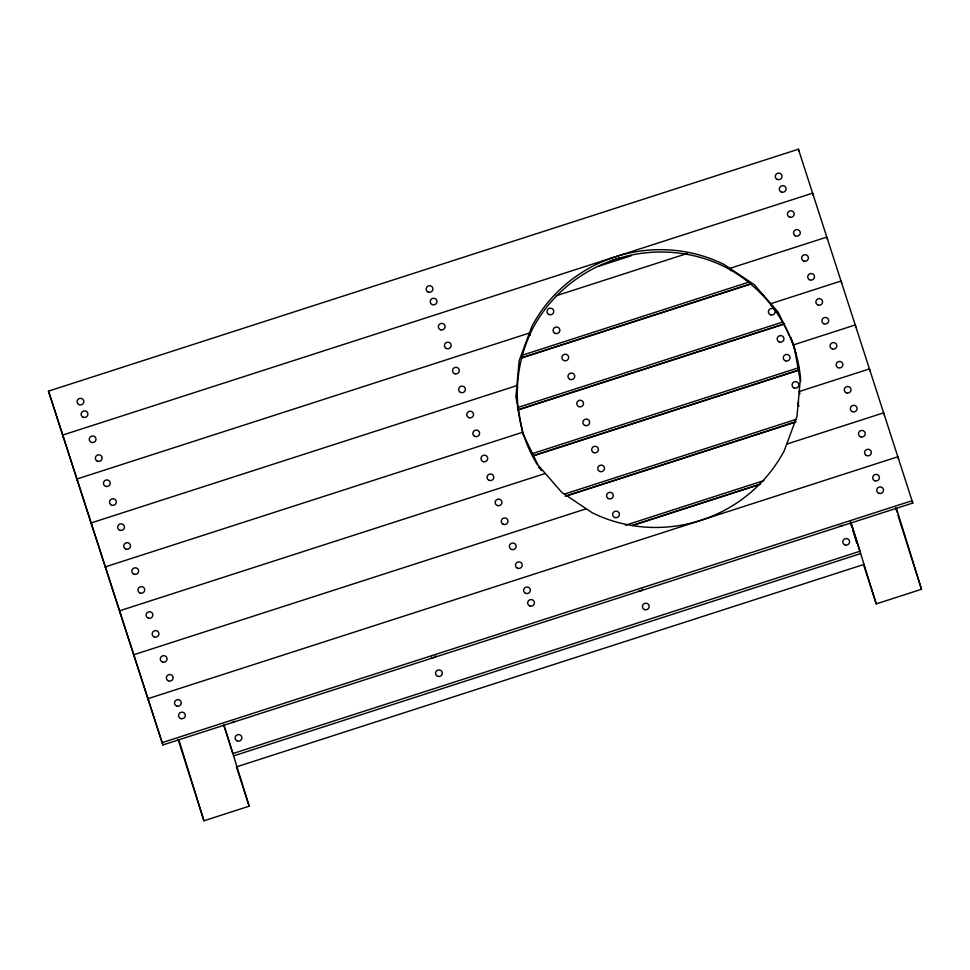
<?xml version="1.0" encoding="UTF-8"?>
<svg xmlns="http://www.w3.org/2000/svg" width="970" height="970" viewBox="0 0 970 970"><rect width="100%" height="100%" fill="white"/><g stroke="black" fill="none" stroke-linecap="round" stroke-linejoin="round"><path stroke-width="1.45" d="M48.5 391.14L798.407 149.21L912.794 503.03L162.887 744.948L48.5 391.14L162.887 744.948M610.397 260.942L620.473 257.693M599.424 265.998L631.13 255.765M556.065 295.801L687.245 253.473M522.697 355.081L749.022 282.064M521.933 357.639L751.144 283.689M521.981 357.869L749.737 284.392M517.398 407.618L782.644 322.052M518.077 409.716L784.766 323.677M518.125 409.946L783.36 324.368M532.287 453.645L798.977 367.618M532.966 455.742L798.213 370.176M534.446 455.5L798.249 370.407M545.334 473.457L119.54 610.821L120.268 613.137M564.467 494.094L796.564 419.222M565.146 496.191L795.8 421.78M566.638 495.949L795.837 422.011M586.268 508.765L133.751 654.75L134.466 657.078M786.694 444.114L883.658 412.832L884.373 415.16M625.492 525.243L763.875 480.599M631.931 525.473L760.225 484.091M633.41 525.243L758.831 484.782M162.172 742.632L912.067 500.714L912.794 503.03M233.6 755.885L860.681 553.591M236.959 766.712L864.027 564.419M178.092 739.31L203.918 820.79L249.169 806.191L223.9 724.554M863.409 564.2L876.249 603.886L921.5 589.287L896.474 508.438M538.677 467.31L541.442 470.486M800.686 381.222C797.643 332.71 767.646 288.854 724.638 266.726A142.651 138.528 -17.2 0 0 532.651 328.66C511.069 371.255 511.845 423.841 537.38 464.594M921.5 589.287L897.905 515.034M790.793 337.39L795.837 352.971M850.387 521.787L859.953 551.263L232.885 753.557L223.718 725.208M236.34 766.506L249.169 806.191M898.584 459.089L897.868 456.773L147.961 698.691L148.677 701.019M870.163 371.219L869.447 368.903L799.219 391.553L799.935 393.881M855.952 327.278L855.237 324.962L793.824 344.774L778.158 312.146L754.32 284.731L723.923 264.398A142.651 138.528 -17.2 0 0 531.924 326.332L519.18 360.597L515.894 396.754L523.024 434.693M841.742 283.349L841.026 281.021L770.798 303.683L771.514 305.999M827.543 239.408L826.816 237.092L729.852 268.375L730.568 270.691M813.333 195.479L812.605 193.151L62.71 435.069L63.426 437.397M798.407 149.21L799.122 151.538M895.674 507.819L897.007 512.148M850.981 522.26L876.249 603.886M854.582 534.761L857.104 542.885M850.423 522.418L851.757 526.746M852.654 529.632L856.68 542.63M794.539 347.09L793.824 344.774L800.226 380.385L796.952 416.542L784.196 450.808A142.651 138.528 -17.2 0 1 592.209 512.742L561.812 492.408L537.962 464.994L522.309 432.365L105.33 566.88L106.057 569.208M615.441 256.759L616.156 259.087M530.154 335.341L529.438 333.025L76.921 479.01L77.636 481.326M517.628 387.903L516.913 385.587L91.131 522.939L91.847 525.267M178.892 739.928L203.918 820.79M764.117 295.826A3.395 3.298 -17.2 0 1 763.39 295.341M799.001 405.981A3.395 3.298 -17.2 0 1 798.722 401.968M842.603 525.207A3.395 3.298 -17.2 0 1 839.377 526.249M642.71 589.142A3.395 3.298 -17.2 0 1 638.963 590.9M435.845 655.878A3.395 3.298 -17.2 0 1 431.274 657.357M234.922 721.244A3.395 3.298 -17.2 0 1 231.697 722.286M770.689 314.85A3.395 3.298 -17.2 0 0 775.091 310.994A3.395 3.298 -17.2 0 0 769.537 309.248A3.395 3.298 -17.2 0 0 770.689 314.85M563.716 360.476A3.395 3.298 -17.2 0 0 568.662 357.324A3.395 3.298 -17.2 0 0 563.461 354.753A3.395 3.298 -17.2 0 0 563.716 360.476M570.287 379.5A3.395 3.298 -17.2 0 0 574.689 375.645A3.395 3.298 -17.2 0 0 569.123 373.899A3.395 3.298 -17.2 0 0 570.287 379.5M793.884 387.879A3.395 3.298 -17.2 0 0 798.843 384.726A3.395 3.298 -17.2 0 0 793.642 382.156A3.395 3.298 -17.2 0 0 793.884 387.879M600.054 471.553A3.395 3.298 -17.2 0 0 604.455 467.698A3.395 3.298 -17.2 0 0 598.902 465.964A3.395 3.298 -17.2 0 0 600.054 471.553M593.482 452.529A3.395 3.298 -17.2 0 0 598.429 449.377A3.395 3.298 -17.2 0 0 593.228 446.818A3.395 3.298 -17.2 0 0 593.482 452.529M614.944 517.58A3.395 3.298 -17.2 0 0 619.345 513.724A3.395 3.298 -17.2 0 0 613.78 511.99A3.395 3.298 -17.2 0 0 614.944 517.58M608.372 498.556A3.395 3.298 -17.2 0 0 613.319 495.403A3.395 3.298 -17.2 0 0 608.117 492.845A3.395 3.298 -17.2 0 0 608.372 498.556M845.125 544.995A3.395 3.298 -17.2 0 0 849.526 541.139A3.395 3.298 -17.2 0 0 843.961 539.393A3.395 3.298 -17.2 0 0 845.125 544.995M644.711 609.645A3.395 3.298 -17.2 0 0 649.112 605.789A3.395 3.298 -17.2 0 0 643.559 604.043A3.395 3.298 -17.2 0 0 644.711 609.645M437.846 676.381A3.395 3.298 -17.2 0 0 442.247 672.525A3.395 3.298 -17.2 0 0 436.682 670.779A3.395 3.298 -17.2 0 0 437.846 676.381M237.444 741.031A3.395 3.298 -17.2 0 0 241.845 737.176A3.395 3.298 -17.2 0 0 236.28 735.43A3.395 3.298 -17.2 0 0 237.444 741.031M555.398 333.474A3.395 3.298 -17.2 0 0 559.799 329.606A3.395 3.298 -17.2 0 0 554.246 327.872A3.395 3.298 -17.2 0 0 555.398 333.474M548.826 314.45A3.395 3.298 -17.2 0 0 553.773 311.297A3.395 3.298 -17.2 0 0 548.571 308.727A3.395 3.298 -17.2 0 0 548.826 314.45M785.579 360.876A3.395 3.298 -17.2 0 0 789.98 357.021A3.395 3.298 -17.2 0 0 784.415 355.275A3.395 3.298 -17.2 0 0 785.579 360.876M779.007 341.852A3.395 3.298 -17.2 0 0 783.954 338.7A3.395 3.298 -17.2 0 0 778.752 336.129A3.395 3.298 -17.2 0 0 779.007 341.852M585.177 425.527A3.395 3.298 -17.2 0 0 589.578 421.671A3.395 3.298 -17.2 0 0 584.013 419.925A3.395 3.298 -17.2 0 0 585.177 425.527M578.593 406.503A3.395 3.298 -17.2 0 0 583.552 403.35A3.395 3.298 -17.2 0 0 578.35 400.78A3.395 3.298 -17.2 0 0 578.593 406.503M781.129 191.902A3.395 3.298 -17.2 0 0 786.076 188.75A3.395 3.298 -17.2 0 0 780.874 186.179A3.395 3.298 -17.2 0 0 781.129 191.902M777.067 179.341A3.395 3.298 -17.2 0 0 782.014 176.188A3.395 3.298 -17.2 0 0 776.812 173.63A3.395 3.298 -17.2 0 0 777.067 179.341M432.026 304.519A3.395 3.298 -17.2 0 0 436.985 301.367A3.395 3.298 -17.2 0 0 431.783 298.796A3.395 3.298 -17.2 0 0 432.026 304.519M427.976 291.958A3.395 3.298 -17.2 0 0 432.923 288.805A3.395 3.298 -17.2 0 0 427.721 286.247A3.395 3.298 -17.2 0 0 427.976 291.958M82.935 417.136A3.395 3.298 -17.2 0 0 87.894 413.984A3.395 3.298 -17.2 0 0 82.692 411.413A3.395 3.298 -17.2 0 0 82.935 417.136M78.885 404.575A3.395 3.298 -17.2 0 0 83.832 401.422A3.395 3.298 -17.2 0 0 78.631 398.864A3.395 3.298 -17.2 0 0 78.885 404.575M455.003 373.802A3.395 3.298 -17.2 0 0 459.21 369.74A3.395 3.298 -17.2 0 0 453.572 368.26A3.395 3.298 -17.2 0 0 455.003 373.802M460.447 392.389A3.395 3.298 -17.2 0 0 465.406 389.237A3.395 3.298 -17.2 0 0 460.204 386.666A3.395 3.298 -17.2 0 0 460.447 392.389M105.912 486.419A3.395 3.298 -17.2 0 0 110.119 482.357A3.395 3.298 -17.2 0 0 104.481 480.877A3.395 3.298 -17.2 0 0 105.912 486.419M111.356 505.006A3.395 3.298 -17.2 0 0 116.315 501.854A3.395 3.298 -17.2 0 0 111.113 499.283A3.395 3.298 -17.2 0 0 111.356 505.006M818.304 305.113A3.395 3.298 -17.2 0 0 822.511 301.064A3.395 3.298 -17.2 0 0 816.873 299.584A3.395 3.298 -17.2 0 0 818.304 305.113M823.748 323.713A3.395 3.298 -17.2 0 0 828.707 320.561A3.395 3.298 -17.2 0 0 823.506 317.99A3.395 3.298 -17.2 0 0 823.748 323.713M832.515 349.054A3.395 3.298 -17.2 0 0 836.722 344.993A3.395 3.298 -17.2 0 0 831.084 343.525A3.395 3.298 -17.2 0 0 832.515 349.054M837.959 367.642A3.395 3.298 -17.2 0 0 842.906 364.49A3.395 3.298 -17.2 0 0 837.704 361.931A3.395 3.298 -17.2 0 0 837.959 367.642M846.713 392.983A3.395 3.298 -17.2 0 0 850.932 388.934A3.395 3.298 -17.2 0 0 845.282 387.454A3.395 3.298 -17.2 0 0 846.713 392.983M852.169 411.583A3.395 3.298 -17.2 0 0 857.116 408.431A3.395 3.298 -17.2 0 0 851.915 405.86A3.395 3.298 -17.2 0 0 852.169 411.583M866.38 455.512A3.395 3.298 -17.2 0 0 871.327 452.372A3.395 3.298 -17.2 0 0 866.125 449.801A3.395 3.298 -17.2 0 0 866.38 455.512M860.923 436.924A3.395 3.298 -17.2 0 0 865.143 432.875A3.395 3.298 -17.2 0 0 859.493 431.395A3.395 3.298 -17.2 0 0 860.923 436.924M469.213 417.73A3.395 3.298 -17.2 0 0 473.421 413.681A3.395 3.298 -17.2 0 0 467.782 412.201A3.395 3.298 -17.2 0 0 469.213 417.73M474.657 436.33A3.395 3.298 -17.2 0 0 479.616 433.178A3.395 3.298 -17.2 0 0 474.415 430.607A3.395 3.298 -17.2 0 0 474.657 436.33M120.122 530.347A3.395 3.298 -17.2 0 0 124.33 526.298A3.395 3.298 -17.2 0 0 118.692 524.818A3.395 3.298 -17.2 0 0 120.122 530.347M125.566 548.947A3.395 3.298 -17.2 0 0 130.513 545.795A3.395 3.298 -17.2 0 0 125.312 543.224A3.395 3.298 -17.2 0 0 125.566 548.947M497.622 505.612A3.395 3.298 -17.2 0 0 501.842 501.551A3.395 3.298 -17.2 0 0 496.191 500.071A3.395 3.298 -17.2 0 0 497.622 505.612M503.078 524.2A3.395 3.298 -17.2 0 0 508.025 521.048A3.395 3.298 -17.2 0 0 502.824 518.477A3.395 3.298 -17.2 0 0 503.078 524.2M148.531 618.229A3.395 3.298 -17.2 0 0 152.751 614.168A3.395 3.298 -17.2 0 0 147.1 612.688A3.395 3.298 -17.2 0 0 148.531 618.229M153.987 636.817A3.395 3.298 -17.2 0 0 158.935 633.665A3.395 3.298 -17.2 0 0 153.733 631.094A3.395 3.298 -17.2 0 0 153.987 636.817M517.289 568.129A3.395 3.298 -17.2 0 0 522.236 564.989A3.395 3.298 -17.2 0 0 517.034 562.418A3.395 3.298 -17.2 0 0 517.289 568.129M511.833 549.541A3.395 3.298 -17.2 0 0 516.052 545.492A3.395 3.298 -17.2 0 0 510.402 544.012A3.395 3.298 -17.2 0 0 511.833 549.541M168.198 680.758A3.395 3.298 -17.2 0 0 173.145 677.606A3.395 3.298 -17.2 0 0 167.943 675.035A3.395 3.298 -17.2 0 0 168.198 680.758M162.742 662.158A3.395 3.298 -17.2 0 0 166.961 658.109A3.395 3.298 -17.2 0 0 161.311 656.629A3.395 3.298 -17.2 0 0 162.742 662.158M795.327 235.831A3.395 3.298 -17.2 0 0 800.286 232.679A3.395 3.298 -17.2 0 0 795.085 230.12A3.395 3.298 -17.2 0 0 795.327 235.831M789.883 217.244A3.395 3.298 -17.2 0 0 794.103 213.194A3.395 3.298 -17.2 0 0 788.452 211.715A3.395 3.298 -17.2 0 0 789.883 217.244M874.891 480.793A3.395 3.298 -17.2 0 0 879.402 477.058A3.395 3.298 -17.2 0 0 873.897 475.167A3.395 3.298 -17.2 0 0 874.891 480.793M879.196 493.415A3.395 3.298 -17.2 0 0 883.415 489.365A3.395 3.298 -17.2 0 0 877.765 487.886A3.395 3.298 -17.2 0 0 879.196 493.415M530.093 606.032A3.395 3.298 -17.2 0 0 534.324 601.982A3.395 3.298 -17.2 0 0 528.674 600.503A3.395 3.298 -17.2 0 0 530.093 606.032M525.801 593.41A3.395 3.298 -17.2 0 0 530.311 589.675A3.395 3.298 -17.2 0 0 524.806 587.784A3.395 3.298 -17.2 0 0 525.801 593.41M181.002 718.649A3.395 3.298 -17.2 0 0 185.221 714.599A3.395 3.298 -17.2 0 0 179.583 713.12A3.395 3.298 -17.2 0 0 181.002 718.649M176.71 706.027A3.395 3.298 -17.2 0 0 181.22 702.292A3.395 3.298 -17.2 0 0 175.715 700.401A3.395 3.298 -17.2 0 0 176.71 706.027M483.412 461.671A3.395 3.298 -17.2 0 0 487.631 457.622A3.395 3.298 -17.2 0 0 481.993 456.142A3.395 3.298 -17.2 0 0 483.412 461.671M488.868 480.259A3.395 3.298 -17.2 0 0 493.815 477.107A3.395 3.298 -17.2 0 0 488.613 474.548A3.395 3.298 -17.2 0 0 488.868 480.259M134.321 574.288A3.395 3.298 -17.2 0 0 138.54 570.239A3.395 3.298 -17.2 0 0 132.89 568.759A3.395 3.298 -17.2 0 0 134.321 574.288M139.777 592.876A3.395 3.298 -17.2 0 0 144.724 589.724A3.395 3.298 -17.2 0 0 139.522 587.165A3.395 3.298 -17.2 0 0 139.777 592.876M804.094 261.185A3.395 3.298 -17.2 0 0 808.301 257.123A3.395 3.298 -17.2 0 0 802.663 255.643A3.395 3.298 -17.2 0 0 804.094 261.185M809.538 279.772A3.395 3.298 -17.2 0 0 814.497 276.62A3.395 3.298 -17.2 0 0 809.295 274.049A3.395 3.298 -17.2 0 0 809.538 279.772M440.792 329.861A3.395 3.298 -17.2 0 0 445 325.811A3.395 3.298 -17.2 0 0 439.361 324.332A3.395 3.298 -17.2 0 0 440.792 329.861M446.236 348.448A3.395 3.298 -17.2 0 0 451.195 345.296A3.395 3.298 -17.2 0 0 445.994 342.737A3.395 3.298 -17.2 0 0 446.236 348.448M91.701 442.478A3.395 3.298 -17.2 0 0 95.909 438.428A3.395 3.298 -17.2 0 0 90.271 436.949A3.395 3.298 -17.2 0 0 91.701 442.478M97.145 461.065A3.395 3.298 -17.2 0 0 102.105 457.913A3.395 3.298 -17.2 0 0 96.903 455.354A3.395 3.298 -17.2 0 0 97.145 461.065"/></g></svg>
